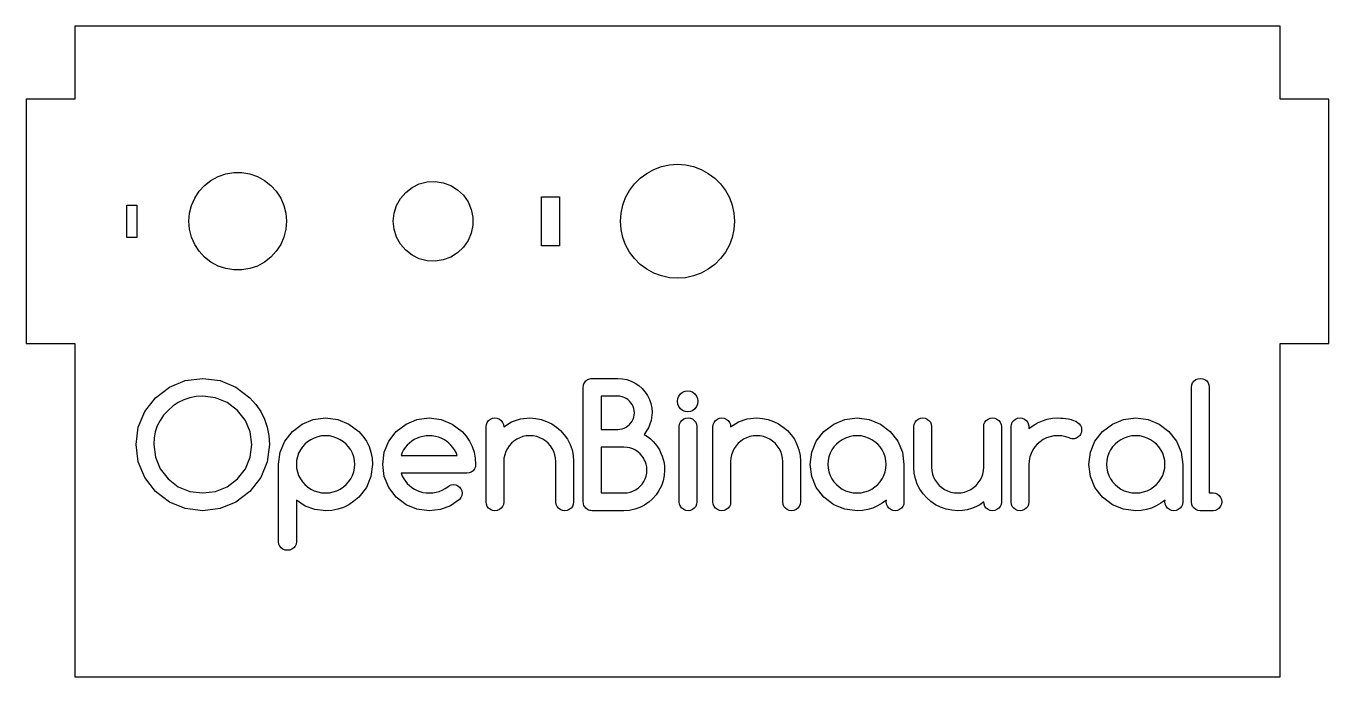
# Model space of a CAD drawing. Header units: metres. Extents: x -40 to 40, y -87 to 55.
# Drawn here: x -40 to 40, y 15 to 55 of the extents above; entities that cross this region are included whole.
import ezdxf

# ---------------------------------------------------------------- set-up
doc = ezdxf.new("R2010")
doc.units = ezdxf.units.M

msp = doc.modelspace()

# ---------------------------------------------------------------- linework, layer by layer
for p, q in [((37, 54.995), (-37, 54.995)), ((-37, 54.995), (-37, 50.5)), ((37, 50.5), (37, 54.995)), ((-37, 50.5), (-39.995, 50.5)), ((-39.995, 50.5), (-39.995, 35.5)), ((39.995, 50.5), (37, 50.5)), ((39.995, 35.5), (39.995, 50.5)), ((-0.986063, 46.3582), (-0.498101, 46.4644)), ((-0.498101, 46.4644), (0, 46.5)), ((0, 46.5), (0.498101, 46.4644)), ((0.498101, 46.4644), (0.986063, 46.3582)), ((-28.6408, 45.5115), (-28.2051, 45.7473)), ((-28.2051, 45.7473), (-27.7365, 45.9082)), ((-27.7365, 45.9082), (-27.2477, 45.9898)), ((-27.2477, 45.9898), (-26.7523, 45.9898)), ((-26.7523, 45.9898), (-26.2635, 45.9082)), ((-26.2635, 45.9082), (-25.7949, 45.7473)), ((-25.7949, 45.7473), (-25.3592, 45.5115)), ((-2.64512, 45.292), (-2.29201, 45.6451)), ((-2.29201, 45.6451), (-1.89224, 45.9444)), ((-1.89224, 45.9444), (-1.45395, 46.1837)), ((-1.45395, 46.1837), (-0.986063, 46.3582)), ((0.986063, 46.3582), (1.45395, 46.1837)), ((1.45395, 46.1837), (1.89224, 45.9444)), ((1.89224, 45.9444), (2.29201, 45.6451)), ((2.29201, 45.6451), (2.64512, 45.292)), ((-29.6384, 44.4278), (-29.3674, 44.8426)), ((-29.3674, 44.8426), (-29.0318, 45.2072)), ((-29.0318, 45.2072), (-28.6408, 45.5115)), ((-25.3592, 45.5115), (-24.9682, 45.2072)), ((-24.9682, 45.2072), (-24.6326, 44.8426)), ((-24.6326, 44.8426), (-24.3616, 44.4278)), ((-16.688, 44.7757), (-16.296, 45.0792)), ((-16.296, 45.0792), (-15.8509, 45.2975)), ((-15.8509, 45.2975), (-15.371, 45.4217)), ((-15.371, 45.4217), (-14.8759, 45.4469)), ((-14.8759, 45.4469), (-14.3859, 45.3718)), ((-14.3859, 45.3718), (-13.921, 45.1996)), ((-13.921, 45.1996), (-13.5003, 44.9374)), ((-13.5003, 44.9374), (-13.141, 44.5959)), ((-3.18371, 44.454), (-2.94439, 44.8922)), ((-2.94439, 44.8922), (-2.64512, 45.292)), ((2.64512, 45.292), (2.94439, 44.8922)), ((2.94439, 44.8922), (3.18371, 44.454)), ((-33.8, 42), (-33.8, 44)), ((-33.8, 44), (-33.2, 44)), ((-33.2, 44), (-33.2, 42)), ((-29.8375, 43.9741), (-29.6384, 44.4278)), ((-24.3616, 44.4278), (-24.1625, 43.9741)), ((-17.2514, 43.9662), (-17.0109, 44.3996)), ((-17.0109, 44.3996), (-16.688, 44.7757)), ((-13.141, 44.5959), (-12.8579, 44.189)), ((-12.8579, 44.189), (-12.6624, 43.7334)), ((-8.35, 41.5), (-8.35, 44.5)), ((-8.35, 44.5), (-7.25, 44.5)), ((-7.25, 44.5), (-7.25, 41.5)), ((-3.35822, 43.9861), (-3.18371, 44.454)), ((3.18371, 44.454), (3.35822, 43.9861)), ((-30, 43), (-29.9591, 43.4938)), ((-29.9591, 43.4938), (-29.8375, 43.9741)), ((-24.1625, 43.9741), (-24.0409, 43.4938)), ((-24.0409, 43.4938), (-24, 43)), ((-17.45, 43), (-17.3998, 43.4932)), ((-17.3998, 43.4932), (-17.2514, 43.9662)), ((-12.6624, 43.7334), (-12.5626, 43.2479)), ((-12.5626, 43.2479), (-12.5626, 42.7521)), ((-3.5, 43), (-3.46437, 43.4981)), ((-3.46437, 43.4981), (-3.35822, 43.9861)), ((3.35822, 43.9861), (3.46437, 43.4981)), ((3.46437, 43.4981), (3.5, 43)), ((-29.9591, 42.5062), (-30, 43)), ((-29.8375, 42.0259), (-29.9591, 42.5062)), ((-24.0409, 42.5062), (-24.1625, 42.0259)), ((-24, 43), (-24.0409, 42.5062)), ((-17.3998, 42.5068), (-17.45, 43)), ((-17.2514, 42.0338), (-17.3998, 42.5068)), ((-12.5626, 42.7521), (-12.6624, 42.2666)), ((-3.46437, 42.5019), (-3.5, 43)), ((-3.35822, 42.0139), (-3.46437, 42.5019)), ((3.46437, 42.5019), (3.35822, 42.0139)), ((3.5, 43), (3.46437, 42.5019)), ((-33.2, 42), (-33.8, 42)), ((-29.6384, 41.5722), (-29.8375, 42.0259)), ((-24.1625, 42.0259), (-24.3616, 41.5722)), ((-17.0109, 41.6004), (-17.2514, 42.0338)), ((-16.688, 41.2243), (-17.0109, 41.6004)), ((-12.8579, 41.811), (-13.141, 41.4041)), ((-12.6624, 42.2666), (-12.8579, 41.811)), ((-3.18371, 41.546), (-3.35822, 42.0139)), ((3.35822, 42.0139), (3.18371, 41.546)), ((-29.3674, 41.1574), (-29.6384, 41.5722)), ((-29.0318, 40.7928), (-29.3674, 41.1574)), ((-24.6326, 41.1574), (-24.9682, 40.7928)), ((-24.3616, 41.5722), (-24.6326, 41.1574)), ((-16.296, 40.9208), (-16.688, 41.2243)), ((-15.8509, 40.7025), (-16.296, 40.9208)), ((-13.921, 40.8004), (-14.3859, 40.6282)), ((-13.5003, 41.0626), (-13.921, 40.8004)), ((-13.141, 41.4041), (-13.5003, 41.0626)), ((-7.25, 41.5), (-8.35, 41.5)), ((-2.94439, 41.1078), (-3.18371, 41.546)), ((-2.64512, 40.708), (-2.94439, 41.1078)), ((2.94439, 41.1078), (2.64512, 40.708)), ((3.18371, 41.546), (2.94439, 41.1078)), ((-28.6408, 40.4885), (-29.0318, 40.7928)), ((-28.2051, 40.2527), (-28.6408, 40.4885)), ((-27.7365, 40.0918), (-28.2051, 40.2527)), ((-27.2477, 40.0102), (-27.7365, 40.0918)), ((-26.7523, 40.0102), (-27.2477, 40.0102)), ((-26.2635, 40.0918), (-26.7523, 40.0102)), ((-25.7949, 40.2527), (-26.2635, 40.0918)), ((-25.3592, 40.4885), (-25.7949, 40.2527)), ((-24.9682, 40.7928), (-25.3592, 40.4885)), ((-15.371, 40.5783), (-15.8509, 40.7025)), ((-14.8759, 40.5531), (-15.371, 40.5783)), ((-14.3859, 40.6282), (-14.8759, 40.5531)), ((-2.29201, 40.3549), (-2.64512, 40.708)), ((-1.89224, 40.0556), (-2.29201, 40.3549)), ((-1.45395, 39.8163), (-1.89224, 40.0556)), ((1.89224, 40.0556), (1.45395, 39.8163)), ((2.29201, 40.3549), (1.89224, 40.0556)), ((2.64512, 40.708), (2.29201, 40.3549)), ((-0.986063, 39.6418), (-1.45395, 39.8163)), ((-0.498101, 39.5356), (-0.986063, 39.6418)), ((0, 39.5), (-0.498101, 39.5356)), ((0.498101, 39.5356), (0, 39.5)), ((0.986063, 39.6418), (0.498101, 39.5356)), ((1.45395, 39.8163), (0.986063, 39.6418)), ((-39.995, 35.5), (-37, 35.5)), ((-37, 35.5), (-37, 15.005)), ((37, 15.005), (37, 35.5)), ((37, 35.5), (39.995, 35.5)), ((-32.0454, 32.1527), (-31.1888, 32.8161)), ((-31.1888, 32.8161), (-30.2228, 33.2141)), ((-30.2228, 33.2141), (-29.1474, 33.3467)), ((-29.1474, 33.3467), (-28.0749, 33.2141)), ((-28.0749, 33.2141), (-27.1105, 32.8161)), ((-27.1105, 32.8161), (-26.2544, 32.1527)), ((-5.78445, 32.8087), (-5.77968, 32.8814)), ((-5.78445, 25.7568), (-5.78445, 32.8087)), ((-5.77968, 32.8814), (-5.76534, 32.9514)), ((-5.76534, 32.9514), (-5.74146, 33.0187)), ((-5.74146, 33.0187), (-5.70889, 33.0816)), ((-5.70889, 33.0816), (-5.66989, 33.1383)), ((-5.66989, 33.1383), (-5.62445, 33.1887)), ((-5.62445, 33.1887), (-5.57256, 33.2335)), ((-5.57256, 33.2335), (-5.51556, 33.2719)), ((-5.51556, 33.2719), (-5.45345, 33.3037)), ((-5.45345, 33.3037), (-5.38712, 33.3276)), ((-5.38712, 33.3276), (-5.31744, 33.342)), ((-5.31744, 33.342), (-5.24445, 33.3467)), ((-5.24445, 33.3467), (-3.66945, 33.3467)), ((-3.66945, 33.3467), (-3.38623, 33.3284)), ((-3.38623, 33.3284), (-3.11389, 33.2734)), ((-3.11389, 33.2734), (-2.85245, 33.1817)), ((-2.85245, 33.1817), (-2.60657, 33.0582)), ((-2.60657, 33.0582), (-2.38223, 32.9075)), ((-2.38223, 32.9075), (-2.17944, 32.7297)), ((31.5597, 32.8137), (31.5768, 32.9548)), ((31.5597, 25.7468), (31.5597, 32.8137)), ((31.5768, 32.9548), (31.6282, 33.0809)), ((31.6282, 33.0809), (31.7137, 33.1917)), ((31.7137, 33.1917), (31.826, 33.2778)), ((31.826, 33.2778), (31.956, 33.3295)), ((31.956, 33.3295), (32.1037, 33.3467)), ((32.1037, 33.3467), (32.2514, 33.3295)), ((32.2514, 33.3295), (32.3811, 33.2778)), ((32.3811, 33.2778), (32.4927, 33.1917)), ((32.4927, 33.1917), (32.5788, 33.0815)), ((32.5788, 33.0815), (32.6305, 32.9562)), ((32.6305, 32.9562), (32.6477, 32.8157)), ((32.6477, 32.8157), (32.6477, 26.3068)), ((-32.711, 31.3054), (-32.0454, 32.1527)), ((-30.3064, 32.0407), (-30.647, 31.8712)), ((-29.9443, 32.1618), (-30.3064, 32.0407)), ((-29.558, 32.2345), (-29.9443, 32.1618)), ((-29.1474, 32.2587), (-29.558, 32.2345)), ((-28.3586, 32.1614), (-29.1474, 32.2587)), ((-27.6492, 31.8694), (-28.3586, 32.1614)), ((-26.2544, 32.1527), (-25.8857, 31.7409)), ((-3.66945, 32.2587), (-4.69646, 32.2587)), ((-4.69646, 32.2587), (-4.69646, 30.2107)), ((-3.53401, 32.2497), (-3.66945, 32.2587)), ((-3.40367, 32.2227), (-3.53401, 32.2497)), ((-3.27844, 32.1777), (-3.40367, 32.2227)), ((-3.16, 32.117), (-3.27844, 32.1777)), ((-3.05135, 32.0426), (-3.16, 32.117)), ((-2.95245, 31.9547), (-3.05135, 32.0426)), ((-2.17944, 32.7297), (-2.00111, 32.5276)), ((-2.00111, 32.5276), (-1.93316, 32.427)), ((-1.93316, 32.427), (-1.85011, 32.304)), ((-1.85011, 32.304), (-1.72646, 32.0587)), ((-1.72646, 32.0587), (-1.63423, 31.798)), ((-0.001159, 31.9387), (0.019165, 32.1067)), ((0.019165, 32.1067), (0.080154, 32.2574)), ((0.080154, 32.2574), (0.181823, 32.3907)), ((0.181823, 32.3907), (0.312942, 32.4952)), ((0.312942, 32.4952), (0.460937, 32.5578)), ((0.460937, 32.5578), (0.625824, 32.5787)), ((0.625824, 32.5787), (0.790039, 32.5578)), ((0.790039, 32.5578), (0.937378, 32.4952)), ((0.937378, 32.4952), (1.06782, 32.3907)), ((1.06782, 32.3907), (1.17004, 32.2574)), ((1.17004, 32.2574), (1.23138, 32.1067)), ((1.23138, 32.1067), (1.25183, 31.9387)), ((-33.1103, 30.3487), (-32.711, 31.3054)), ((-31.2754, 31.3827), (-31.5469, 31.081)), ((-30.97, 31.6519), (-31.2754, 31.3827)), ((-30.647, 31.8712), (-30.97, 31.6519)), ((-27.0194, 31.3827), (-27.6492, 31.8694)), ((-26.5305, 30.7627), (-27.0194, 31.3827)), ((-25.8857, 31.7409), (-25.5847, 31.3038)), ((-25.5847, 31.3038), (-25.3514, 30.8417)), ((-2.86456, 31.8559), (-2.95245, 31.9547)), ((-2.79022, 31.7472), (-2.86456, 31.8559)), ((-2.72945, 31.6287), (-2.79022, 31.7472)), ((-2.68445, 31.5035), (-2.72945, 31.6287)), ((-2.65746, 31.3732), (-2.68445, 31.5035)), ((-2.64845, 31.2377), (-2.65746, 31.3732)), ((-2.65746, 31.0988), (-2.64845, 31.2377)), ((-1.63423, 31.798), (-1.57889, 31.5263)), ((-1.56045, 31.2437), (-1.61368, 30.7511)), ((-1.57889, 31.5263), (-1.56045, 31.2437)), ((0.019165, 31.7706), (-0.001159, 31.9387)), ((0.080154, 31.6196), (0.019165, 31.7706)), ((0.181823, 31.4857), (0.080154, 31.6196)), ((0.312942, 31.3819), (0.181823, 31.4857)), ((0.460937, 31.3195), (0.312942, 31.3819)), ((0.625824, 31.2987), (0.460937, 31.3195)), ((0.790039, 31.3195), (0.625824, 31.2987)), ((0.937378, 31.3819), (0.790039, 31.3195)), ((1.06782, 31.4857), (0.937378, 31.3819)), ((1.17004, 31.6196), (1.06782, 31.4857)), ((1.23138, 31.7706), (1.17004, 31.6196)), ((1.25183, 31.9387), (1.23138, 31.7706)), ((-31.9384, 30.4267), (-32.059, 30.0703)), ((-31.7679, 30.7623), (-31.9384, 30.4267)), ((-31.5469, 31.081), (-31.7679, 30.7623)), ((-26.2372, 30.0627), (-26.5305, 30.7627)), ((-25.3514, 30.8417), (-25.1848, 30.3525)), ((-23.6456, 30.0817), (-23.0441, 30.5445)), ((-23.0441, 30.5445), (-22.3651, 30.8222)), ((-22.3651, 30.8222), (-21.6086, 30.9147)), ((-21.6086, 30.9147), (-20.8564, 30.8221)), ((-20.8564, 30.8221), (-20.1774, 30.5441)), ((-20.1774, 30.5441), (-19.5715, 30.0807)), ((-17.2624, 30.0807), (-16.6671, 30.5441)), ((-16.6671, 30.5441), (-15.9948, 30.8221)), ((-15.9948, 30.8221), (-15.2454, 30.9147)), ((-15.2454, 30.9147), (-14.5004, 30.8216)), ((-14.5004, 30.8216), (-13.828, 30.5423)), ((-13.828, 30.5423), (-13.2284, 30.0767)), ((-11.7542, 30.3807), (-11.7365, 30.5199)), ((-11.7365, 30.5199), (-11.6835, 30.6452)), ((-11.6835, 30.6452), (-11.5952, 30.7567)), ((-11.5952, 30.7567), (-11.4814, 30.8445)), ((-11.4814, 30.8445), (-11.3521, 30.8972)), ((-11.3521, 30.8972), (-11.2072, 30.9147)), ((-11.2072, 30.9147), (-11.0656, 30.8967)), ((-11.0656, 30.8967), (-10.9383, 30.8427)), ((-10.9383, 30.8427), (-10.8252, 30.7527)), ((-10.8252, 30.7527), (-10.7368, 30.6396)), ((-10.7368, 30.6396), (-10.6838, 30.515)), ((-10.6838, 30.515), (-10.6662, 30.3787)), ((-10.6662, 30.3787), (-10.1841, 30.6765)), ((-10.1841, 30.6765), (-9.64839, 30.8552)), ((-9.64839, 30.8552), (-9.05917, 30.9147)), ((-9.05917, 30.9147), (-8.70529, 30.8915)), ((-8.70529, 30.8915), (-8.36362, 30.8219)), ((-8.36362, 30.8219), (-8.03418, 30.7057)), ((-8.03418, 30.7057), (-7.72362, 30.5503)), ((-7.72362, 30.5503), (-7.43861, 30.3613)), ((-3.15523, 30.3524), (-3.04723, 30.4264)), ((-3.04723, 30.4264), (-2.94945, 30.5137)), ((-2.94945, 30.5137), (-2.86322, 30.6131)), ((-2.86322, 30.6131), (-2.78989, 30.7217)), ((-2.78989, 30.7217), (-2.72945, 30.8397)), ((-2.72945, 30.8397), (-2.68445, 30.9662)), ((-2.68445, 30.9662), (-2.65746, 31.0988)), ((-1.61368, 30.7511), (-1.77333, 30.3024)), ((0.106826, 30.3887), (0.124496, 30.5304)), ((0.124496, 30.5304), (0.17749, 30.6567)), ((0.17749, 30.6567), (0.265823, 30.7677)), ((0.265823, 30.7677), (0.378936, 30.8544)), ((0.378936, 30.8544), (0.506271, 30.9064)), ((0.506271, 30.9064), (0.647827, 30.9237)), ((0.647827, 30.9237), (0.789932, 30.9064)), ((0.789932, 30.9064), (0.917602, 30.8544)), ((0.917602, 30.8544), (1.03082, 30.7677)), ((1.03082, 30.7677), (1.11972, 30.6567)), ((1.11972, 30.6567), (1.17438, 30.5304)), ((1.17438, 30.5304), (1.19482, 30.3887)), ((2.17451, 30.3807), (2.19218, 30.5199)), ((2.19218, 30.5199), (2.24519, 30.6452)), ((2.24519, 30.6452), (2.33353, 30.7567)), ((2.33353, 30.7567), (2.4473, 30.8445)), ((2.4473, 30.8445), (2.57663, 30.8972)), ((2.57663, 30.8972), (2.72153, 30.9147)), ((2.72153, 30.9147), (2.86308, 30.8967)), ((2.86308, 30.8967), (2.9904, 30.8427)), ((2.9904, 30.8427), (3.10352, 30.7527)), ((3.10352, 30.7527), (3.19185, 30.6396)), ((3.19185, 30.6396), (3.24486, 30.515)), ((3.24486, 30.515), (3.26251, 30.3787)), ((3.26251, 30.3787), (3.74463, 30.6765)), ((3.74463, 30.6765), (4.2803, 30.8552)), ((4.2803, 30.8552), (4.86952, 30.9147)), ((4.86952, 30.9147), (5.2234, 30.8915)), ((5.2234, 30.8915), (5.56508, 30.8219)), ((5.56508, 30.8219), (5.89452, 30.7057)), ((5.89452, 30.7057), (6.20508, 30.5503)), ((6.20508, 30.5503), (6.49008, 30.3613)), ((8.98724, 30.0807), (9.58868, 30.5441)), ((9.58868, 30.5441), (10.2677, 30.8221)), ((10.2677, 30.8221), (11.0242, 30.9147)), ((11.0242, 30.9147), (11.7764, 30.8221)), ((11.7764, 30.8221), (12.4554, 30.5441)), ((12.4554, 30.5441), (13.0612, 30.0807)), ((14.5114, 30.3857), (14.5291, 30.5246)), ((14.5291, 30.5246), (14.5821, 30.6493)), ((14.5821, 30.6493), (14.6704, 30.7597)), ((14.6704, 30.7597), (14.7842, 30.8459)), ((14.7842, 30.8459), (14.9135, 30.8975)), ((14.9135, 30.8975), (15.0584, 30.9147)), ((15.0584, 30.9147), (15.2, 30.8975)), ((15.2, 30.8975), (15.3273, 30.8459)), ((15.3273, 30.8459), (15.4404, 30.7597)), ((15.4404, 30.7597), (15.5288, 30.6501)), ((15.5288, 30.6501), (15.5818, 30.5264)), ((15.5818, 30.5264), (15.5994, 30.3887)), ((18.7994, 30.3887), (18.8171, 30.5264)), ((18.8171, 30.5264), (18.8701, 30.6501)), ((18.8701, 30.6501), (18.9584, 30.7597)), ((18.9584, 30.7597), (19.0722, 30.8459)), ((19.0722, 30.8459), (19.2015, 30.8975)), ((19.2015, 30.8975), (19.3464, 30.9147)), ((19.3464, 30.9147), (19.488, 30.8975)), ((19.488, 30.8975), (19.6153, 30.8459)), ((19.6153, 30.8459), (19.7284, 30.7597)), ((19.7284, 30.7597), (19.8168, 30.6493)), ((19.8168, 30.6493), (19.8698, 30.5246)), ((19.8698, 30.5246), (19.8874, 30.3857)), ((20.4812, 30.3857), (20.4988, 30.5246)), ((20.4988, 30.5246), (20.5518, 30.6493)), ((20.5518, 30.6493), (20.6402, 30.7597)), ((20.6402, 30.7597), (20.7539, 30.8459)), ((20.7539, 30.8459), (20.8833, 30.8975)), ((20.8833, 30.8975), (21.0282, 30.9147)), ((21.0282, 30.9147), (21.1697, 30.8971)), ((21.1697, 30.8971), (21.297, 30.8441)), ((21.297, 30.8441), (21.4102, 30.7557)), ((21.4102, 30.7557), (21.4985, 30.6425)), ((21.4985, 30.6425), (21.5515, 30.5148)), ((21.5515, 30.5148), (21.5692, 30.3727)), ((21.5692, 30.2687), (21.8312, 30.4611)), ((21.8312, 30.4611), (22.1078, 30.6207)), ((22.1078, 30.6207), (22.3992, 30.7477)), ((22.3992, 30.7477), (22.7047, 30.8405)), ((22.7047, 30.8405), (23.024, 30.8962)), ((23.024, 30.8962), (23.3572, 30.9147)), ((23.3572, 30.9147), (23.5102, 30.9112)), ((23.5102, 30.9112), (23.6705, 30.9005)), ((23.6705, 30.9005), (23.8382, 30.8827)), ((23.8382, 30.8827), (24.0049, 30.8565)), ((24.0049, 30.8565), (24.1626, 30.8192)), ((24.1626, 30.8192), (24.3112, 30.7707)), ((24.3112, 30.7707), (24.4475, 30.7101)), ((24.4475, 30.7101), (24.5672, 30.6361)), ((24.5672, 30.6361), (24.6702, 30.5487)), ((24.6702, 30.5487), (24.7496, 30.4455)), ((24.7496, 30.4455), (24.7973, 30.3239)), ((26.0995, 30.0807), (26.701, 30.5441)), ((26.701, 30.5441), (27.38, 30.8221)), ((27.38, 30.8221), (28.1366, 30.9147)), ((28.1366, 30.9147), (28.8887, 30.8221)), ((28.8887, 30.8221), (29.5677, 30.5441)), ((29.5677, 30.5441), (30.1736, 30.0807)), ((-33.2434, 29.2827), (-33.1103, 30.3487)), ((-32.1313, 29.689), (-32.1554, 29.2827)), ((-32.059, 30.0703), (-32.1313, 29.689)), ((-26.1394, 29.2827), (-26.2372, 30.0627)), ((-25.1848, 30.3525), (-25.0848, 29.8329)), ((-25.0848, 29.8329), (-25.0514, 29.2827)), ((-24.1139, 29.488), (-23.6456, 30.0817)), ((-22.3136, 29.6857), (-22.5213, 29.5815)), ((-22.0899, 29.7641), (-22.3136, 29.6857)), ((-21.8549, 29.8111), (-22.0899, 29.7641)), ((-21.6086, 29.8267), (-21.8549, 29.8111)), ((-21.3651, 29.8111), (-21.6086, 29.8267)), ((-21.1321, 29.7641), (-21.3651, 29.8111)), ((-20.9095, 29.6857), (-21.1321, 29.7641)), ((-20.701, 29.5812), (-20.9095, 29.6857)), ((-19.5715, 30.0807), (-19.3142, 29.7956)), ((-19.3142, 29.7956), (-19.1035, 29.4896)), ((-17.7263, 29.4863), (-17.2624, 30.0807)), ((-15.9887, 29.6711), (-16.157, 29.5884)), ((-15.8104, 29.7377), (-15.9887, 29.6711)), ((-15.6254, 29.7872), (-15.8104, 29.7377)), ((-15.437, 29.8168), (-15.6254, 29.7872)), ((-15.2454, 29.8267), (-15.437, 29.8168)), ((-15.054, 29.8168), (-15.2454, 29.8267)), ((-14.8667, 29.7872), (-15.054, 29.8168)), ((-14.6834, 29.7377), (-14.8667, 29.7872)), ((-14.5065, 29.6711), (-14.6834, 29.7377)), ((-14.3398, 29.5884), (-14.5065, 29.6711)), ((-13.2284, 30.0767), (-12.9729, 29.7903)), ((-12.9729, 29.7903), (-12.7639, 29.483)), ((-11.7542, 25.7528), (-11.7542, 30.3807)), ((-9.87218, 29.6096), (-10.0418, 29.4956)), ((-9.68718, 29.7027), (-9.87218, 29.6096)), ((-9.48973, 29.7716), (-9.68718, 29.7027)), ((-9.28273, 29.813), (-9.48973, 29.7716)), ((-9.06618, 29.8267), (-9.28273, 29.813)), ((-8.85217, 29.8126), (-9.06618, 29.8267)), ((-8.64618, 29.7703), (-8.85217, 29.8126)), ((-8.44818, 29.6997), (-8.64618, 29.7703)), ((-8.26184, 29.6059), (-8.44818, 29.6997)), ((-8.09218, 29.4922), (-8.26184, 29.6059)), ((-7.43861, 30.3613), (-7.17917, 30.1387)), ((-7.17917, 30.1387), (-6.94974, 29.8858)), ((-6.94974, 29.8858), (-6.75473, 29.6045)), ((-6.75473, 29.6045), (-6.59418, 29.2947)), ((-4.69646, 30.2107), (-3.66945, 30.2107)), ((-3.66945, 30.2107), (-3.53123, 30.2197)), ((-3.53123, 30.2197), (-3.39923, 30.2467)), ((-3.39923, 30.2467), (-3.27345, 30.2917)), ((-3.27345, 30.2917), (-3.15523, 30.3524)), ((-1.89308, 30.1203), (-2.03944, 29.8977)), ((-2.03944, 29.8977), (-1.95015, 29.84)), ((-1.95015, 29.84), (-1.841, 29.7695)), ((-1.77333, 30.3024), (-1.89308, 30.1203)), ((-1.841, 29.7695), (-1.66034, 29.6289)), ((-1.66034, 29.6289), (-1.49745, 29.4757)), ((0.106826, 25.7538), (0.106826, 30.3887)), ((1.19482, 30.3887), (1.19482, 25.7538)), ((2.17451, 25.7528), (2.17451, 30.3807)), ((4.05652, 29.6096), (3.88686, 29.4956)), ((4.24152, 29.7027), (4.05652, 29.6096)), ((4.43896, 29.7716), (4.24152, 29.7027)), ((4.64597, 29.813), (4.43896, 29.7716)), ((4.86252, 29.8267), (4.64597, 29.813)), ((5.07652, 29.8126), (4.86252, 29.8267)), ((5.28252, 29.7703), (5.07652, 29.8126)), ((5.48051, 29.6997), (5.28252, 29.7703)), ((5.66685, 29.6059), (5.48051, 29.6997)), ((5.83652, 29.4922), (5.66685, 29.6059)), ((6.49008, 30.3613), (6.74953, 30.1387)), ((6.74953, 30.1387), (6.97896, 29.8858)), ((6.97896, 29.8858), (7.17397, 29.6045)), ((7.17397, 29.6045), (7.33452, 29.2947)), ((8.51891, 29.4863), (8.98724, 30.0807)), ((10.3192, 29.6857), (10.1115, 29.5815)), ((10.5429, 29.7641), (10.3192, 29.6857)), ((10.7779, 29.8111), (10.5429, 29.7641)), ((11.0242, 29.8267), (10.7779, 29.8111)), ((11.2677, 29.8111), (11.0242, 29.8267)), ((11.5007, 29.7641), (11.2677, 29.8111)), ((11.7233, 29.6857), (11.5007, 29.7641)), ((11.9318, 29.5812), (11.7233, 29.6857)), ((13.0612, 30.0807), (13.5296, 29.4863)), ((14.5114, 27.8738), (14.5114, 30.3857)), ((15.5994, 30.3887), (15.5994, 27.8898)), ((18.7994, 27.8898), (18.7994, 30.3887)), ((19.8874, 30.3857), (19.8874, 25.7478)), ((20.4812, 25.7478), (20.4812, 30.3857)), ((21.5692, 30.3727), (21.5692, 30.2687)), ((22.6592, 29.6877), (22.4512, 29.5837)), ((22.8816, 29.765), (22.6592, 29.6877)), ((23.1143, 29.8113), (22.8816, 29.765)), ((23.3572, 29.8267), (23.1143, 29.8113)), ((23.6022, 29.812), (23.3572, 29.8267)), ((23.8345, 29.7676), (23.6022, 29.812)), ((24.0542, 29.6937), (23.8345, 29.7676)), ((24.136, 29.661), (24.0542, 29.6937)), ((24.211, 29.6413), (24.136, 29.661)), ((24.2792, 29.6347), (24.211, 29.6413)), ((24.3521, 29.6394), (24.2792, 29.6347)), ((24.4214, 29.6534), (24.3521, 29.6394)), ((24.4872, 29.6767), (24.4214, 29.6534)), ((24.5489, 29.7084), (24.4872, 29.6767)), ((24.6049, 29.7474), (24.5489, 29.7084)), ((24.6552, 29.7937), (24.6049, 29.7474)), ((24.6999, 29.847), (24.6552, 29.7937)), ((24.7383, 29.9053), (24.6999, 29.847)), ((24.7702, 29.9687), (24.7383, 29.9053)), ((24.7941, 30.0371), (24.7702, 29.9687)), ((24.8084, 30.1087), (24.7941, 30.0371)), ((24.7973, 30.3239), (24.8132, 30.1837)), ((24.8132, 30.1837), (24.8084, 30.1087)), ((25.6312, 29.4863), (26.0995, 30.0807)), ((27.4315, 29.6857), (27.2238, 29.5815)), ((27.6552, 29.7641), (27.4315, 29.6857)), ((27.8902, 29.8111), (27.6552, 29.7641)), ((28.1366, 29.8267), (27.8902, 29.8111)), ((28.38, 29.8111), (28.1366, 29.8267)), ((28.613, 29.7641), (28.38, 29.8111)), ((28.8356, 29.6857), (28.613, 29.7641)), ((29.0441, 29.5812), (28.8356, 29.6857)), ((30.1736, 30.0807), (30.6419, 29.4863)), ((-33.1103, 28.2135), (-33.2434, 29.2827)), ((-32.1554, 29.2827), (-32.0577, 28.5)), ((-26.2372, 28.5), (-26.1394, 29.2827)), ((-25.0514, 29.2827), (-25.1851, 28.2162)), ((-24.4886, 28.0697), (-24.3949, 28.8173)), ((-24.3949, 28.8173), (-24.1139, 29.488)), ((-23.1555, 28.9535), (-23.2605, 28.7487)), ((-23.0285, 29.1398), (-23.1555, 28.9535)), ((-22.8795, 29.3077), (-23.0285, 29.1398)), ((-22.71, 29.4555), (-22.8795, 29.3077)), ((-22.5213, 29.5815), (-22.71, 29.4555)), ((-20.5113, 29.4542), (-20.701, 29.5812)), ((-20.3405, 29.3047), (-20.5113, 29.4542)), ((-20.19, 29.136), (-20.3405, 29.3047)), ((-20.0623, 28.9496), (-20.19, 29.136)), ((-19.9576, 28.7457), (-20.0623, 28.9496)), ((-19.1035, 29.4896), (-18.9395, 29.1627)), ((-18.9395, 29.1627), (-18.8223, 28.8161)), ((-18.8223, 28.8161), (-18.752, 28.4507)), ((-18.0974, 28.0667), (-18.0046, 28.815)), ((-18.0046, 28.815), (-17.7263, 29.4863)), ((-16.8148, 28.9512), (-16.8981, 28.7862)), ((-16.7124, 29.1057), (-16.8148, 28.9512)), ((-16.5936, 29.248), (-16.7124, 29.1057)), ((-16.4613, 29.376), (-16.5936, 29.248)), ((-16.3154, 29.4897), (-16.4613, 29.376)), ((-16.157, 29.5884), (-16.3154, 29.4897)), ((-14.1834, 29.4897), (-14.3398, 29.5884)), ((-14.0384, 29.376), (-14.1834, 29.4897)), ((-13.906, 29.248), (-14.0384, 29.376)), ((-13.7864, 29.1057), (-13.906, 29.248)), ((-13.6817, 28.9512), (-13.7864, 29.1057)), ((-13.5957, 28.7862), (-13.6817, 28.9512)), ((-12.7639, 29.483), (-12.6014, 29.1547)), ((-12.6014, 29.1547), (-12.4852, 28.8066)), ((-12.4852, 28.8066), (-12.4156, 28.4396)), ((-10.5412, 28.8557), (-10.6106, 28.6597)), ((-10.4473, 29.0399), (-10.5412, 28.8557)), ((-10.3323, 29.2082), (-10.4473, 29.0399)), ((-10.1962, 29.3607), (-10.3323, 29.2082)), ((-10.0418, 29.4956), (-10.1962, 29.3607)), ((-7.93918, 29.3587), (-8.09218, 29.4922)), ((-7.8044, 29.2073), (-7.93918, 29.3587)), ((-7.68939, 29.0396), (-7.8044, 29.2073)), ((-7.59418, 28.8557), (-7.68939, 29.0396)), ((-7.52307, 28.6597), (-7.59418, 28.8557)), ((-6.59418, 29.2947), (-6.47418, 28.9642)), ((-6.47418, 28.9642), (-6.40218, 28.6192)), ((-3.28545, 29.1227), (-4.69646, 29.1227)), ((-4.69646, 29.1227), (-4.69646, 26.3068)), ((-3.09756, 29.1104), (-3.28545, 29.1227)), ((-2.91656, 29.0734), (-3.09756, 29.1104)), ((-2.74245, 29.0117), (-2.91656, 29.0734)), ((-2.57845, 28.9287), (-2.74245, 29.0117)), ((-2.42912, 28.8277), (-2.57845, 28.9287)), ((-2.29445, 28.7087), (-2.42912, 28.8277)), ((-1.49745, 29.4757), (-1.35167, 29.3116)), ((-1.35167, 29.3116), (-1.22234, 29.138)), ((-1.22234, 29.138), (-1.10945, 28.9547)), ((-1.10945, 28.9547), (-1.01334, 28.7634)), ((3.38751, 28.8557), (3.31807, 28.6597)), ((3.48141, 29.0399), (3.38751, 28.8557)), ((3.59641, 29.2082), (3.48141, 29.0399)), ((3.73251, 29.3607), (3.59641, 29.2082)), ((3.88686, 29.4956), (3.73251, 29.3607)), ((5.98952, 29.3587), (5.83652, 29.4922)), ((6.1243, 29.2073), (5.98952, 29.3587)), ((6.2393, 29.0396), (6.1243, 29.2073)), ((6.33452, 28.8557), (6.2393, 29.0396)), ((6.40562, 28.6597), (6.33452, 28.8557)), ((7.33452, 29.2947), (7.45451, 28.9642)), ((7.45451, 28.9642), (7.52652, 28.6192)), ((8.14424, 28.0667), (8.23792, 28.815)), ((8.23792, 28.815), (8.51891, 29.4863)), ((9.47725, 28.9535), (9.37225, 28.7487)), ((9.60425, 29.1398), (9.47725, 28.9535)), ((9.75325, 29.3077), (9.60425, 29.1398)), ((9.92281, 29.4555), (9.75325, 29.3077)), ((10.1115, 29.5815), (9.92281, 29.4555)), ((12.1215, 29.4542), (11.9318, 29.5812)), ((12.2923, 29.3047), (12.1215, 29.4542)), ((12.4428, 29.136), (12.2923, 29.3047)), ((12.5705, 28.9496), (12.4428, 29.136)), ((12.6752, 28.7457), (12.5705, 28.9496)), ((13.5296, 29.4863), (13.8106, 28.815)), ((13.8106, 28.815), (13.9043, 28.0667)), ((21.8138, 28.9504), (21.7092, 28.7437)), ((21.9412, 29.1384), (21.8138, 28.9504)), ((22.0912, 29.3077), (21.9412, 29.1384)), ((22.2618, 29.4571), (22.0912, 29.3077)), ((22.4512, 29.5837), (22.2618, 29.4571)), ((25.2565, 28.0667), (25.3502, 28.815)), ((25.3502, 28.815), (25.6312, 29.4863)), ((26.5896, 28.9535), (26.4846, 28.7487)), ((26.7166, 29.1398), (26.5896, 28.9535)), ((26.8656, 29.3077), (26.7166, 29.1398)), ((27.0351, 29.4555), (26.8656, 29.3077)), ((27.2238, 29.5815), (27.0351, 29.4555)), ((29.2338, 29.4542), (29.0441, 29.5812)), ((29.4046, 29.3047), (29.2338, 29.4542)), ((29.5551, 29.136), (29.4046, 29.3047)), ((29.6828, 28.9496), (29.5551, 29.136)), ((29.7876, 28.7457), (29.6828, 28.9496)), ((30.6419, 29.4863), (30.9229, 28.815)), ((30.9229, 28.815), (31.0166, 28.0667)), ((-32.711, 27.2552), (-33.1103, 28.2135)), ((-32.0577, 28.5), (-31.7643, 27.7983)), ((-26.5305, 27.7983), (-26.2372, 28.5)), ((-25.1851, 28.2162), (-25.5861, 27.2579)), ((-24.4886, 23.3148), (-24.4886, 28.0697)), ((-23.385, 28.303), (-23.4006, 28.0667)), ((-23.4006, 28.0667), (-23.385, 27.8305)), ((-23.3383, 28.5303), (-23.385, 28.303)), ((-23.2605, 28.7487), (-23.3383, 28.5303)), ((-19.8792, 28.529), (-19.9576, 28.7457)), ((-19.8322, 28.3026), (-19.8792, 28.529)), ((-19.8165, 28.0667), (-19.8322, 28.3026)), ((-19.8322, 27.8308), (-19.8165, 28.0667)), ((-18.7285, 28.0667), (-18.822, 27.3141)), ((-18.752, 28.4507), (-18.7285, 28.0667)), ((-18.0046, 27.3185), (-18.0974, 28.0667)), ((-16.8981, 28.7862), (-16.9624, 28.6107)), ((-16.9624, 28.6107), (-13.5284, 28.6107)), ((-13.5284, 28.6107), (-13.5957, 28.7862)), ((-12.4156, 28.4396), (-12.3924, 28.0537)), ((-12.3924, 28.0537), (-12.4097, 27.9092)), ((-10.6523, 28.4557), (-10.6662, 28.2437)), ((-10.6662, 28.2437), (-10.6662, 25.7498)), ((-10.6106, 28.6597), (-10.6523, 28.4557)), ((-7.48039, 28.4557), (-7.52307, 28.6597)), ((-7.46617, 28.2437), (-7.48039, 28.4557)), ((-7.46617, 25.7498), (-7.46617, 28.2437)), ((-6.40218, 28.6192), (-6.37817, 28.2597)), ((-6.37817, 28.2597), (-6.37817, 25.7528)), ((-2.17545, 28.5741), (-2.29445, 28.7087)), ((-2.07445, 28.4247), (-2.17545, 28.5741)), ((-2.0371, 28.3509), (-2.07445, 28.4247)), ((-1.99145, 28.2607), (-2.0371, 28.3509)), ((-1.92978, 28.0866), (-1.99145, 28.2607)), ((-1.89278, 27.9056), (-1.92978, 28.0866)), ((-1.01334, 28.7634), (-0.934341, 28.5654)), ((-0.934341, 28.5654), (-0.872451, 28.3607)), ((-0.872451, 28.3607), (-0.828002, 28.1506)), ((-0.828002, 28.1506), (-0.801345, 27.9363)), ((3.27641, 28.4557), (3.26251, 28.2437)), ((3.26251, 28.2437), (3.26251, 25.7498)), ((3.31807, 28.6597), (3.27641, 28.4557)), ((6.4483, 28.4557), (6.40562, 28.6597)), ((6.46252, 28.2437), (6.4483, 28.4557)), ((6.46252, 25.7498), (6.46252, 28.2437)), ((7.52652, 28.6192), (7.55052, 28.2597)), ((7.55052, 28.2597), (7.55052, 25.7528)), ((8.23792, 27.3185), (8.14424, 28.0667)), ((9.2478, 28.303), (9.23224, 28.0667)), ((9.23224, 28.0667), (9.2478, 27.8305)), ((9.29446, 28.5303), (9.2478, 28.303)), ((9.37225, 28.7487), (9.29446, 28.5303)), ((12.7536, 28.529), (12.6752, 28.7457)), ((12.8006, 28.3026), (12.7536, 28.529)), ((12.8163, 28.0667), (12.8006, 28.3026)), ((12.8006, 27.8308), (12.8163, 28.0667)), ((13.9043, 28.0667), (13.9043, 25.7478)), ((21.5847, 28.2926), (21.5692, 28.0517)), ((21.5692, 28.0517), (21.5692, 25.7448)), ((21.6314, 28.5233), (21.5847, 28.2926)), ((21.7092, 28.7437), (21.6314, 28.5233)), ((25.3502, 27.3185), (25.2565, 28.0667)), ((26.3601, 28.303), (26.3445, 28.0667)), ((26.3445, 28.0667), (26.3601, 27.8305)), ((26.4068, 28.5303), (26.3601, 28.303)), ((26.4846, 28.7487), (26.4068, 28.5303)), ((29.8659, 28.529), (29.7876, 28.7457)), ((29.9129, 28.3026), (29.8659, 28.529)), ((29.9286, 28.0667), (29.9129, 28.3026)), ((29.9129, 27.8308), (29.9286, 28.0667)), ((31.0166, 28.0667), (31.0166, 25.7478)), ((-32.0454, 26.4078), (-32.711, 27.2552)), ((-31.7643, 27.7983), (-31.2754, 27.1778)), ((-27.0194, 27.1778), (-26.5305, 27.7983)), ((-25.5861, 27.2579), (-26.2544, 26.4078)), ((-23.385, 27.8305), (-23.3383, 27.6032)), ((-23.3383, 27.6032), (-23.2605, 27.3848)), ((-23.2605, 27.3848), (-23.1555, 27.18)), ((-20.0623, 27.1833), (-19.9576, 27.3868)), ((-19.9576, 27.3868), (-19.8792, 27.6041)), ((-19.8792, 27.6041), (-19.8322, 27.8308)), ((-18.822, 27.3141), (-19.1023, 26.6428)), ((-17.7263, 26.6472), (-18.0046, 27.3185)), ((-12.9274, 27.5228), (-16.9624, 27.5228)), ((-16.9624, 27.5228), (-16.8954, 27.3473)), ((-16.8954, 27.3473), (-16.8104, 27.1823)), ((-12.7857, 27.5394), (-12.9274, 27.5228)), ((-12.6594, 27.5894), (-12.7857, 27.5394)), ((-12.5484, 27.6728), (-12.6594, 27.5894)), ((-12.4617, 27.7822), (-12.5484, 27.6728)), ((-12.4097, 27.9092), (-12.4617, 27.7822)), ((-1.99145, 27.1678), (-1.92978, 27.3431)), ((-1.92978, 27.3431), (-1.89278, 27.5264)), ((-1.88045, 27.7178), (-1.89278, 27.9056)), ((-1.89278, 27.5264), (-1.88045, 27.7178)), ((-0.814453, 27.3822), (-0.880447, 27.0595)), ((-0.792449, 27.7178), (-0.814453, 27.3822)), ((-0.801345, 27.9363), (-0.792449, 27.7178)), ((8.51891, 26.6472), (8.23792, 27.3185)), ((9.2478, 27.8305), (9.29446, 27.6032)), ((9.29446, 27.6032), (9.37225, 27.3848)), ((9.37225, 27.3848), (9.47725, 27.18)), ((12.5705, 27.1833), (12.6752, 27.3868)), ((12.6752, 27.3868), (12.7536, 27.6041)), ((12.7536, 27.6041), (12.8006, 27.8308)), ((14.5351, 27.5178), (14.5114, 27.8738)), ((14.6061, 27.1751), (14.5351, 27.5178)), ((15.5994, 27.8898), (15.6133, 27.675)), ((15.6133, 27.675), (15.655, 27.4693)), ((15.655, 27.4693), (15.7244, 27.2728)), ((15.7244, 27.2728), (15.818, 27.0889)), ((18.5806, 27.0922), (18.6744, 27.2748)), ((18.6744, 27.2748), (18.7439, 27.4702)), ((18.7439, 27.4702), (18.7855, 27.6752)), ((18.7855, 27.6752), (18.7994, 27.8898)), ((25.6312, 26.6472), (25.3502, 27.3185)), ((26.3601, 27.8305), (26.4068, 27.6032)), ((26.4068, 27.6032), (26.4846, 27.3848)), ((26.4846, 27.3848), (26.5896, 27.18)), ((29.6828, 27.1833), (29.7876, 27.3868)), ((29.7876, 27.3868), (29.8659, 27.6041)), ((29.8659, 27.6041), (29.9129, 27.8308)), ((-31.191, 25.7472), (-32.0454, 26.4078)), ((-31.2754, 27.1778), (-30.6479, 26.6939)), ((-30.6479, 26.6939), (-29.9385, 26.4035)), ((-29.9385, 26.4035), (-29.1474, 26.3068)), ((-29.1474, 26.3068), (-28.3563, 26.4035)), ((-28.3563, 26.4035), (-27.647, 26.6939)), ((-27.647, 26.6939), (-27.0194, 27.1778)), ((-26.2544, 26.4078), (-27.1083, 25.7472)), ((-23.1555, 27.18), (-23.0285, 26.9937)), ((-23.0285, 26.9937), (-22.8795, 26.8258)), ((-22.8795, 26.8258), (-22.71, 26.6779)), ((-22.71, 26.6779), (-22.5213, 26.5515)), ((-22.5213, 26.5515), (-22.3136, 26.4468)), ((-22.3136, 26.4468), (-22.0899, 26.369)), ((-21.1321, 26.369), (-20.9095, 26.4468)), ((-20.9095, 26.4468), (-20.701, 26.5518)), ((-20.701, 26.5518), (-20.5113, 26.6788)), ((-20.5113, 26.6788), (-20.3405, 26.8278)), ((-20.3405, 26.8278), (-20.19, 26.997)), ((-20.19, 26.997), (-20.0623, 27.1833)), ((-19.1023, 26.6428), (-19.5695, 26.0528)), ((-17.2624, 26.0528), (-17.7263, 26.6472)), ((-16.8104, 27.1823), (-16.7074, 27.0278)), ((-16.7074, 27.0278), (-16.5888, 26.8855)), ((-16.5888, 26.8855), (-16.4571, 26.7575)), ((-16.4571, 26.7575), (-16.3124, 26.6438)), ((-16.3124, 26.6438), (-16.156, 26.545)), ((-16.156, 26.545), (-15.9897, 26.462)), ((-15.9897, 26.462), (-15.8134, 26.3948)), ((-14.8223, 26.3494), (-14.6294, 26.4028)), ((-14.6294, 26.4028), (-14.4467, 26.4781)), ((-14.4467, 26.4781), (-14.2734, 26.5748)), ((-14.2734, 26.5748), (-14.1094, 26.6928)), ((-14.1094, 26.6928), (-14.0024, 26.7605)), ((-14.0024, 26.7605), (-13.8854, 26.8025)), ((-13.8854, 26.8025), (-13.7584, 26.8188)), ((-13.7584, 26.8188), (-13.6139, 26.8021)), ((-13.6139, 26.8021), (-13.4873, 26.7521)), ((-13.4873, 26.7521), (-13.3784, 26.6688)), ((-13.3784, 26.6688), (-13.295, 26.5601)), ((-13.295, 26.5601), (-13.245, 26.4341)), ((-13.245, 26.4341), (-13.2284, 26.2908)), ((-2.91167, 26.3561), (-2.73645, 26.4178)), ((-2.73645, 26.4178), (-2.57278, 26.5006)), ((-2.57278, 26.5006), (-2.42445, 26.6013)), ((-2.42445, 26.6013), (-2.29144, 26.7198)), ((-2.29144, 26.7198), (-2.17412, 26.8549)), ((-2.17412, 26.8549), (-2.07411, 27.0042)), ((-2.07411, 27.0042), (-2.02865, 27.0942)), ((-2.02865, 27.0942), (-1.99145, 27.1678)), ((-1.138, 26.4596), (-1.31667, 26.1946)), ((-0.990447, 26.7498), (-1.138, 26.4596)), ((-0.880447, 27.0595), (-0.990447, 26.7498)), ((8.98724, 26.0528), (8.51891, 26.6472)), ((9.47725, 27.18), (9.60425, 26.9937)), ((9.60425, 26.9937), (9.75325, 26.8258)), ((9.75325, 26.8258), (9.92281, 26.6779)), ((9.92281, 26.6779), (10.1115, 26.5515)), ((10.1115, 26.5515), (10.3192, 26.4468)), ((10.3192, 26.4468), (10.5429, 26.369)), ((11.5007, 26.369), (11.7233, 26.4468)), ((11.7233, 26.4468), (11.9318, 26.5518)), ((11.9318, 26.5518), (12.1215, 26.6788)), ((12.1215, 26.6788), (12.2923, 26.8278)), ((12.2923, 26.8278), (12.4428, 26.997)), ((12.4428, 26.997), (12.5705, 27.1833)), ((14.7244, 26.8458), (14.6061, 27.1751)), ((14.8832, 26.5373), (14.7244, 26.8458)), ((15.0755, 26.256), (14.8832, 26.5373)), ((15.818, 27.0889), (15.932, 26.9212)), ((15.932, 26.9212), (16.0664, 26.7698)), ((16.0664, 26.7698), (16.2199, 26.6365)), ((16.2199, 26.6365), (16.3895, 26.5235)), ((16.3895, 26.5235), (16.5754, 26.4308)), ((16.5754, 26.4308), (16.7746, 26.3619)), ((17.6194, 26.3619), (17.8174, 26.4308)), ((17.8174, 26.4308), (18.0041, 26.5238)), ((18.0041, 26.5238), (18.1748, 26.6374)), ((18.1748, 26.6374), (18.3294, 26.7718)), ((18.3294, 26.7718), (18.4655, 26.9245)), ((18.4655, 26.9245), (18.5806, 27.0922)), ((26.0995, 26.0528), (25.6312, 26.6472)), ((26.5896, 27.18), (26.7166, 26.9937)), ((26.7166, 26.9937), (26.8656, 26.8258)), ((26.8656, 26.8258), (27.0351, 26.6779)), ((27.0351, 26.6779), (27.2238, 26.5515)), ((27.2238, 26.5515), (27.4315, 26.4468)), ((27.4315, 26.4468), (27.6552, 26.369)), ((28.613, 26.369), (28.8356, 26.4468)), ((28.8356, 26.4468), (29.0441, 26.5518)), ((29.0441, 26.5518), (29.2338, 26.6788)), ((29.2338, 26.6788), (29.4046, 26.8278)), ((29.4046, 26.8278), (29.5551, 26.997)), ((29.5551, 26.997), (29.6828, 27.1833)), ((-30.225, 25.3509), (-31.191, 25.7472)), ((-27.1083, 25.7472), (-28.0727, 25.3509)), ((-22.8588, 25.5032), (-23.4006, 25.8588)), ((-23.4006, 25.8588), (-23.4006, 23.3168)), ((-22.0899, 26.369), (-21.8549, 26.3223)), ((-21.8549, 26.3223), (-21.6086, 26.3068)), ((-21.6086, 26.3068), (-21.3651, 26.3223)), ((-21.3651, 26.3223), (-21.1321, 26.369)), ((-19.8651, 25.7954), (-20.1771, 25.5861)), ((-19.5695, 26.0528), (-19.8651, 25.7954)), ((-16.6671, 25.5894), (-17.2624, 26.0528)), ((-15.8134, 26.3948), (-15.6289, 26.3459)), ((-15.6289, 26.3459), (-15.4396, 26.3165)), ((-15.4396, 26.3165), (-15.2454, 26.3068)), ((-15.2454, 26.3068), (-15.0276, 26.3174)), ((-15.0276, 26.3174), (-14.8223, 26.3494)), ((-13.3814, 25.9098), (-13.9391, 25.5259)), ((-13.2964, 26.0219), (-13.3814, 25.9098)), ((-13.2454, 26.1489), (-13.2964, 26.0219)), ((-13.2284, 26.2908), (-13.2454, 26.1489)), ((-11.7365, 25.6111), (-11.7542, 25.7528)), ((-11.6835, 25.4848), (-11.7365, 25.6111)), ((-10.6838, 25.6092), (-10.7368, 25.4835)), ((-10.6662, 25.7498), (-10.6838, 25.6092)), ((-7.44852, 25.6092), (-7.46617, 25.7498)), ((-7.39551, 25.4835), (-7.44852, 25.6092)), ((-6.39584, 25.6111), (-6.44884, 25.4848)), ((-6.37817, 25.7528), (-6.39584, 25.6111)), ((-5.77968, 25.6841), (-5.78445, 25.7568)), ((-5.76534, 25.6141), (-5.77968, 25.6841)), ((-5.74146, 25.5468), (-5.76534, 25.6141)), ((-4.69646, 26.3068), (-3.28545, 26.3068)), ((-3.28545, 26.3068), (-3.09467, 26.3191)), ((-3.09467, 26.3191), (-2.91167, 26.3561)), ((-1.88373, 25.6632), (-2.02911, 25.5645)), ((-1.76479, 25.7439), (-1.88373, 25.6632)), ((-1.52644, 25.9548), (-1.76479, 25.7439)), ((-1.31667, 26.1946), (-1.52644, 25.9548)), ((0.124496, 25.612), (0.106826, 25.7538)), ((0.17749, 25.4853), (0.124496, 25.612)), ((1.17438, 25.612), (1.11972, 25.4853)), ((1.19482, 25.7538), (1.17438, 25.612)), ((2.19218, 25.6111), (2.17451, 25.7528)), ((2.24519, 25.4848), (2.19218, 25.6111)), ((3.24486, 25.6092), (3.19185, 25.4835)), ((3.26251, 25.7498), (3.24486, 25.6092)), ((6.48018, 25.6092), (6.46252, 25.7498)), ((6.53319, 25.4835), (6.48018, 25.6092)), ((7.53285, 25.6111), (7.47986, 25.4848)), ((7.55052, 25.7528), (7.53285, 25.6111)), ((9.58868, 25.5894), (8.98724, 26.0528)), ((10.5429, 26.369), (10.7779, 26.3223)), ((10.7779, 26.3223), (11.0242, 26.3068)), ((11.0242, 26.3068), (11.2677, 26.3223)), ((11.2677, 26.3223), (11.5007, 26.369)), ((12.5645, 25.6723), (12.2848, 25.5123)), ((12.8292, 25.8648), (12.5645, 25.6723)), ((12.8163, 25.7608), (12.8292, 25.8648)), ((12.8339, 25.6187), (12.8163, 25.7608)), ((12.8869, 25.491), (12.8339, 25.6187)), ((13.8866, 25.6089), (13.8336, 25.4842)), ((13.9043, 25.7478), (13.8866, 25.6089)), ((15.3014, 26.0018), (15.0755, 26.256)), ((15.5584, 25.7778), (15.3014, 26.0018)), ((15.8428, 25.5871), (15.5584, 25.7778)), ((16.7746, 26.3619), (16.9825, 26.3205)), ((16.9825, 26.3205), (17.1994, 26.3068)), ((17.1994, 26.3068), (17.4134, 26.3205)), ((17.4134, 26.3205), (17.6194, 26.3619)), ((18.7994, 25.7548), (18.5588, 25.5844)), ((18.819, 25.613), (18.7994, 25.7548)), ((18.871, 25.4863), (18.819, 25.613)), ((19.8698, 25.6089), (19.8168, 25.4842)), ((19.8874, 25.7478), (19.8698, 25.6089)), ((20.4988, 25.6089), (20.4812, 25.7478)), ((20.5518, 25.4842), (20.4988, 25.6089)), ((21.5515, 25.607), (21.4985, 25.483)), ((21.5692, 25.7448), (21.5515, 25.607)), ((26.701, 25.5894), (26.0995, 26.0528)), ((27.6552, 26.369), (27.8902, 26.3223)), ((27.8902, 26.3223), (28.1366, 26.3068)), ((28.1366, 26.3068), (28.38, 26.3223)), ((28.38, 26.3223), (28.613, 26.369)), ((29.6768, 25.6723), (29.3971, 25.5123)), ((29.9415, 25.8648), (29.6768, 25.6723)), ((29.9286, 25.7608), (29.9415, 25.8648)), ((29.9462, 25.6187), (29.9286, 25.7608)), ((29.9992, 25.491), (29.9462, 25.6187)), ((30.9989, 25.6089), (30.9459, 25.4842)), ((31.0166, 25.7478), (30.9989, 25.6089)), ((31.5768, 25.6084), (31.5597, 25.7468)), ((31.6282, 25.4841), (31.5768, 25.6084)), ((32.6477, 26.3068), (32.8907, 26.3068)), ((32.8907, 26.3068), (33.0284, 26.2891)), ((33.0284, 26.2891), (33.1521, 26.2361)), ((33.1521, 26.2361), (33.2617, 26.1478)), ((33.2617, 26.1478), (33.3473, 26.034)), ((33.3983, 25.6182), (33.346, 25.4909)), ((33.3473, 26.034), (33.3986, 25.9046)), ((33.4157, 25.7598), (33.3983, 25.6182)), ((33.3986, 25.9046), (33.4157, 25.7598)), ((-29.1474, 25.2187), (-30.225, 25.3509)), ((-28.0727, 25.3509), (-29.1474, 25.2187)), ((-22.2588, 25.2899), (-22.8588, 25.5032)), ((-21.6006, 25.2187), (-22.2588, 25.2899)), ((-21.2167, 25.2417), (-21.6006, 25.2187)), ((-20.8517, 25.3103), (-21.2167, 25.2417)), ((-20.5056, 25.4248), (-20.8517, 25.3103)), ((-20.1771, 25.5861), (-20.5056, 25.4248)), ((-15.9948, 25.3114), (-16.6671, 25.5894)), ((-15.2454, 25.2187), (-15.9948, 25.3114)), ((-14.5605, 25.2955), (-15.2454, 25.2187)), ((-13.9391, 25.5259), (-14.5605, 25.2955)), ((-11.5952, 25.3738), (-11.6835, 25.4848)), ((-11.4814, 25.2876), (-11.5952, 25.3738)), ((-11.3521, 25.236), (-11.4814, 25.2876)), ((-11.2072, 25.2187), (-11.3521, 25.236)), ((-11.0656, 25.2359), (-11.2072, 25.2187)), ((-10.9383, 25.2872), (-11.0656, 25.2359)), ((-10.8252, 25.3728), (-10.9383, 25.2872)), ((-10.7368, 25.4835), (-10.8252, 25.3728)), ((-7.30717, 25.3728), (-7.39551, 25.4835)), ((-7.19341, 25.2872), (-7.30717, 25.3728)), ((-7.06407, 25.2359), (-7.19341, 25.2872)), ((-6.91917, 25.2187), (-7.06407, 25.2359)), ((-6.77762, 25.236), (-6.91917, 25.2187)), ((-6.65028, 25.2876), (-6.77762, 25.236)), ((-6.53717, 25.3738), (-6.65028, 25.2876)), ((-6.44884, 25.4848), (-6.53717, 25.3738)), ((-5.70934, 25.4838), (-5.74146, 25.5468)), ((-5.67033, 25.4268), (-5.70934, 25.4838)), ((-5.62445, 25.3758), (-5.67033, 25.4268)), ((-5.57268, 25.3315), (-5.62445, 25.3758)), ((-5.51601, 25.2935), (-5.57268, 25.3315)), ((-5.45445, 25.2618), (-5.51601, 25.2935)), ((-5.38823, 25.2379), (-5.45445, 25.2618)), ((-5.31889, 25.2235), (-5.38823, 25.2379)), ((-5.24644, 25.2187), (-5.31889, 25.2235)), ((-3.28545, 25.2187), (-5.24644, 25.2187)), ((-2.95056, 25.2408), (-3.28545, 25.2187)), ((-2.62856, 25.3068), (-2.95056, 25.2408)), ((-2.31944, 25.4168), (-2.62856, 25.3068)), ((-2.02911, 25.5645), (-2.31944, 25.4168)), ((0.265823, 25.3738), (0.17749, 25.4853)), ((0.378936, 25.2876), (0.265823, 25.3738)), ((0.506271, 25.236), (0.378936, 25.2876)), ((0.647827, 25.2187), (0.506271, 25.236)), ((0.789932, 25.236), (0.647827, 25.2187)), ((0.917602, 25.2876), (0.789932, 25.236)), ((1.03082, 25.3738), (0.917602, 25.2876)), ((1.11972, 25.4853), (1.03082, 25.3738)), ((2.33353, 25.3738), (2.24519, 25.4848)), ((2.4473, 25.2876), (2.33353, 25.3738)), ((2.57663, 25.236), (2.4473, 25.2876)), ((2.72153, 25.2187), (2.57663, 25.236)), ((2.86308, 25.2359), (2.72153, 25.2187)), ((2.9904, 25.2872), (2.86308, 25.2359)), ((3.10352, 25.3728), (2.9904, 25.2872)), ((3.19185, 25.4835), (3.10352, 25.3728)), ((6.62152, 25.3728), (6.53319, 25.4835)), ((6.73529, 25.2872), (6.62152, 25.3728)), ((6.86462, 25.2359), (6.73529, 25.2872)), ((7.00952, 25.2187), (6.86462, 25.2359)), ((7.15108, 25.236), (7.00952, 25.2187)), ((7.27841, 25.2876), (7.15108, 25.236)), ((7.39153, 25.3738), (7.27841, 25.2876)), ((7.47986, 25.4848), (7.39153, 25.3738)), ((10.2677, 25.3114), (9.58868, 25.5894)), ((11.0242, 25.2187), (10.2677, 25.3114)), ((11.36, 25.2372), (11.0242, 25.2187)), ((11.682, 25.2925), (11.36, 25.2372)), ((11.9902, 25.3848), (11.682, 25.2925)), ((12.2848, 25.5123), (11.9902, 25.3848)), ((12.9753, 25.3778), (12.8869, 25.491)), ((13.089, 25.2894), (12.9753, 25.3778)), ((13.2184, 25.2364), (13.089, 25.2894)), ((13.3633, 25.2187), (13.2184, 25.2364)), ((13.5048, 25.236), (13.3633, 25.2187)), ((13.6321, 25.2876), (13.5048, 25.236)), ((13.7452, 25.3738), (13.6321, 25.2876)), ((13.8336, 25.4842), (13.7452, 25.3738)), ((16.1544, 25.4298), (15.8428, 25.5871)), ((16.4866, 25.3125), (16.1544, 25.4298)), ((16.8327, 25.2422), (16.4866, 25.3125)), ((17.1924, 25.2187), (16.8327, 25.2422)), ((17.493, 25.2329), (17.1924, 25.2187)), ((17.7787, 25.2752), (17.493, 25.2329)), ((18.0494, 25.3458), (17.7787, 25.2752)), ((18.3088, 25.4481), (18.0494, 25.3458)), ((18.5588, 25.5844), (18.3088, 25.4481)), ((18.9554, 25.3748), (18.871, 25.4863)), ((19.0653, 25.2881), (18.9554, 25.3748)), ((19.1936, 25.2361), (19.0653, 25.2881)), ((19.3404, 25.2187), (19.1936, 25.2361)), ((19.4853, 25.236), (19.3404, 25.2187)), ((19.6147, 25.2876), (19.4853, 25.236)), ((19.7284, 25.3738), (19.6147, 25.2876)), ((19.8168, 25.4842), (19.7284, 25.3738)), ((20.6402, 25.3738), (20.5518, 25.4842)), ((20.7539, 25.2876), (20.6402, 25.3738)), ((20.8833, 25.236), (20.7539, 25.2876)), ((21.0282, 25.2187), (20.8833, 25.236)), ((21.1697, 25.2359), (21.0282, 25.2187)), ((21.297, 25.2872), (21.1697, 25.2359)), ((21.4102, 25.3728), (21.297, 25.2872)), ((21.4985, 25.483), (21.4102, 25.3728)), ((27.38, 25.3114), (26.701, 25.5894)), ((28.1366, 25.2187), (27.38, 25.3114)), ((28.4723, 25.2372), (28.1366, 25.2187)), ((28.7943, 25.2925), (28.4723, 25.2372)), ((29.1026, 25.3848), (28.7943, 25.2925)), ((29.3971, 25.5123), (29.1026, 25.3848)), ((30.0876, 25.3778), (29.9992, 25.491)), ((30.2013, 25.2894), (30.0876, 25.3778)), ((30.3307, 25.2364), (30.2013, 25.2894)), ((30.4756, 25.2187), (30.3307, 25.2364)), ((30.6171, 25.236), (30.4756, 25.2187)), ((30.7444, 25.2876), (30.6171, 25.236)), ((30.8575, 25.3738), (30.7444, 25.2876)), ((30.9459, 25.4842), (30.8575, 25.3738)), ((31.7137, 25.3738), (31.6282, 25.4841)), ((31.8245, 25.2876), (31.7137, 25.3738)), ((31.9502, 25.236), (31.8245, 25.2876)), ((32.0907, 25.2187), (31.9502, 25.236)), ((32.8797, 25.2187), (32.0907, 25.2187)), ((33.0205, 25.2364), (32.8797, 25.2187)), ((33.1469, 25.2894), (33.0205, 25.2364)), ((33.2587, 25.3778), (33.1469, 25.2894)), ((33.346, 25.4909), (33.2587, 25.3778)), ((-24.4716, 23.1714), (-24.4886, 23.3148)), ((-23.4006, 23.3168), (-23.4182, 23.1729)), ((-24.4205, 23.0454), (-24.4716, 23.1714)), ((-24.3356, 22.9368), (-24.4205, 23.0454)), ((-24.224, 22.8534), (-24.3356, 22.9368)), ((-24.0947, 22.8034), (-24.224, 22.8534)), ((-23.9476, 22.7868), (-24.0947, 22.8034)), ((-23.8027, 22.8035), (-23.9476, 22.7868)), ((-23.6733, 22.8539), (-23.8027, 22.8035)), ((-23.5596, 22.9378), (-23.6733, 22.8539)), ((-23.4712, 23.0465), (-23.5596, 22.9378)), ((-23.4182, 23.1729), (-23.4712, 23.0465)), ((-37, 15.005), (37, 15.005))]:
    msp.add_line(p, q)

doc.saveas('drawing.dxf')
